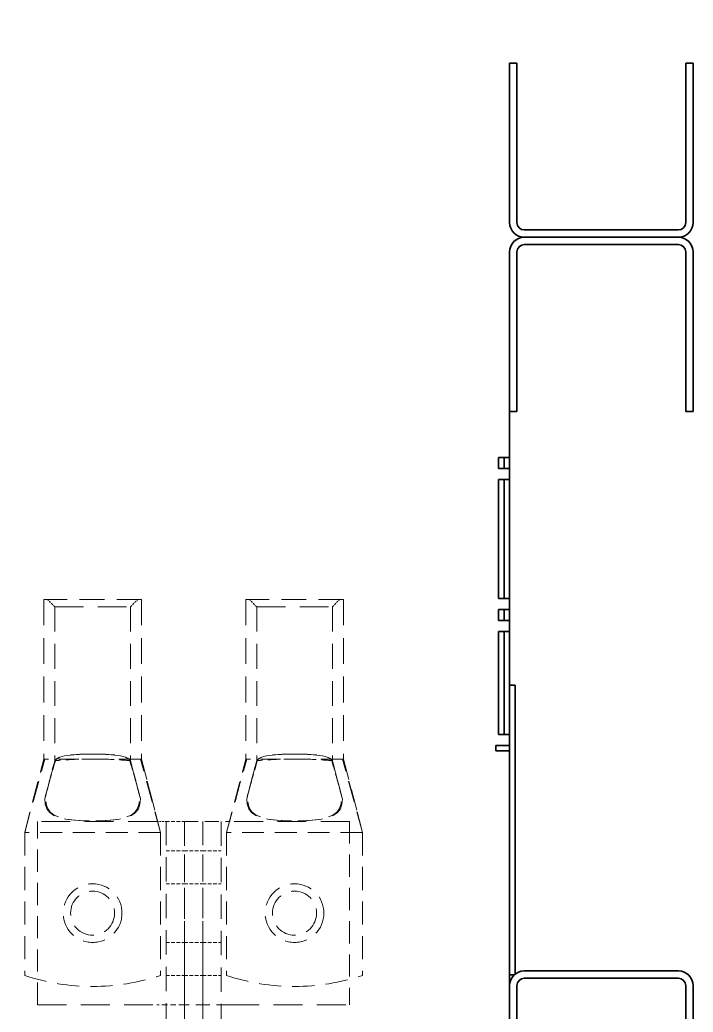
# Model space of a CAD drawing. Header units: millimetres. Extents: x -116965 to 323937, y 291661 to 566926.
# Drawn here: x -24903.6 to -24720.2, y 325485.3 to 325755.8 of the extents above; entities that cross this region are included whole.
import ezdxf

# ---------------------------------------------------------------- set-up
doc = ezdxf.new("R2010")
doc.units = ezdxf.units.MM
doc.linetypes.add('DASHED', pattern=[0.75, 0.5, -0.25])
doc.layers.get('0').update_dxf_attribs({"lineweight": 18})
for name, color, linetype, lineweight in [('Hidden Edges(Schneider)', 7, 'DASHED', 18), ('Symbols(Schneider)', 7, 'Continuous', 18), ('Visible Edges(Schneider)', 7, 'Continuous', 35)]:
    doc.layers.add(name, color=color, linetype=linetype, lineweight=lineweight)
doc.styles.add('schneder_1', font='micross.ttf')
doc.dimstyles.new('estilo_Schneider$7', dxfattribs={"dimscale": 5, "dimtxt": 3, "dimasz": 3, "dimexe": 2, "dimexo": 1, "dimgap": 0.3, "dimtad": 1, "dimtoh": 1, "dimrnd": 1e-08, "dimzin": 12, "dimtxsty": 'schneder_1', "dimblk": 'Filled-1', "dimcen": 0.09, "dimdle": 10, "dimclrd": 7, "dimclre": 7, "dimclrt": 7, "dimadec": 1, "dimazin": 3, "dimtfac": 0.5, "dimtdec": 3, "dimtmove": 0, "dimatfit": 3, "dimldrblk": 'Filled-1', "dimfxl": 1, "dimtolj": 1, "dimlwd": 15, "dimlwe": 25, "dimarcsym": 0})

# ---------------------------------------------------------------- blocks, each defined once
blk = doc.blocks.new('Filled-1')
at = {"color": 0}
for p, q in [((0, 0), (-1, 0.167)), ((-1, 0.167), (-1, -0.167)), ((-1, 0), (0, 0)), ((-1, -0.167), (0, 0))]:
    blk.add_line(p, q, dxfattribs=at)
at = {"color": 0, "flags": 128}
blk.add_lwpolyline([(-1, -0.167), (0, 0), (-1, 0.167), (-1, -0.167)], dxfattribs=at)
at = {"color": 0}
blk.add_solid([(-1, -0.167), (0, 0), (-1, 0.167), (-1, -0.167)], dxfattribs=at)

msp = doc.modelspace()

# ---------------------------------------------------------------- linework, layer by layer
at = {"layer": 'Hidden Edges(Schneider)', "ltscale": 13.469756}
for p, q in [((-24870.516273, 325597.795279), (-24897.116273, 325597.795279)), ((-24815.516273, 325597.795279), (-24842.116273, 325597.795279))]:
    msp.add_line(p, q, dxfattribs=at)
at = {"layer": 'Hidden Edges(Schneider)', "ltscale": 14.023211}
for p, q in [((-24897.116273, 325597.795279), (-24897.116273, 325554.295279)), ((-24870.516273, 325597.795279), (-24870.516273, 325554.295279)), ((-24842.116273, 325597.795279), (-24842.116273, 325554.295279)), ((-24815.516273, 325597.795279), (-24815.516273, 325554.295279))]:
    msp.add_line(p, q, dxfattribs=at)
at = {"layer": 'Hidden Edges(Schneider)', "ltscale": 1.076838}
for p, q in [((-24894.116273, 325595.795279), (-24896.116273, 325597.795279)), ((-24873.516273, 325595.795279), (-24871.516273, 325597.795279)), ((-24839.116273, 325595.795279), (-24841.116273, 325597.795279)), ((-24818.516273, 325595.795279), (-24816.516273, 325597.795279))]:
    msp.add_line(p, q, dxfattribs=at)
at = {"layer": 'Hidden Edges(Schneider)', "ltscale": 15.647198}
for p, q in [((-24894.116273, 325595.795279), (-24873.516273, 325595.795279)), ((-24839.116273, 325595.795279), (-24818.516273, 325595.795279))]:
    msp.add_line(p, q, dxfattribs=at)
at = {"layer": 'Hidden Edges(Schneider)', "ltscale": 13.504999}
for p, q in [((-24894.116273, 325595.795279), (-24894.116273, 325553.902773)), ((-24839.116273, 325595.795279), (-24839.116273, 325553.902773))]:
    msp.add_line(p, q, dxfattribs=at)
at = {"layer": 'Hidden Edges(Schneider)', "ltscale": 13.505253}
for p, q in [((-24873.516273, 325595.795279), (-24873.516273, 325553.901985)), ((-24818.516273, 325595.795279), (-24818.516273, 325553.901985))]:
    msp.add_line(p, q, dxfattribs=at)
at = {"layer": 'Hidden Edges(Schneider)', "ltscale": 11.565863}
for p, q in [((-24902.316273, 325534.29528), (-24896.854301, 325554.29528)), ((-24865.316273, 325534.29528), (-24870.778244, 325554.29528)), ((-24847.316273, 325534.29528), (-24841.854301, 325554.29528)), ((-24810.316273, 325534.29528), (-24815.778244, 325554.29528))]:
    msp.add_line(p, q, dxfattribs=at)
at = {"layer": 'Hidden Edges(Schneider)', "ltscale": 11.26775}
for p, q in [((-24902.316273, 325534.29528), (-24897.039227, 325554.29528)), ((-24847.316273, 325534.29528), (-24842.039227, 325554.29528))]:
    msp.add_line(p, q, dxfattribs=at)
at = {"layer": 'Hidden Edges(Schneider)', "ltscale": 11.389123}
for p, q in [((-24902.316273, 325534.295279), (-24897.116273, 325554.295279)), ((-24847.316273, 325534.295279), (-24842.116273, 325554.295279))]:
    msp.add_line(p, q, dxfattribs=at)
at = {"layer": 'Hidden Edges(Schneider)', "ltscale": 0.545246}
for p, q in [((-24897.039227, 325554.295279), (-24897.116273, 325554.295279)), ((-24842.039227, 325554.295279), (-24842.116273, 325554.295279))]:
    msp.add_line(p, q, dxfattribs=at)
at = {"layer": 'Hidden Edges(Schneider)', "ltscale": 0.823339}
for p, q in [((-24896.633379, 325554.295279), (-24897.039227, 325554.295279)), ((-24841.633379, 325554.295279), (-24842.039227, 325554.295279))]:
    msp.add_line(p, q, dxfattribs=at)
at = {"layer": 'Hidden Edges(Schneider)', "ltscale": 10.965665}
for p, q in [((-24871.165507, 325554.295279), (-24896.633379, 325554.295279)), ((-24816.165507, 325554.295279), (-24841.633379, 325554.295279))]:
    msp.add_line(p, q, dxfattribs=at)
at = {"layer": 'Hidden Edges(Schneider)', "ltscale": 3.355406}
for p, q in [((-24896.059731, 325546.436816), (-24894.114036, 325553.920258)), ((-24841.059731, 325546.436816), (-24839.114036, 325553.920258))]:
    msp.add_line(p, q, dxfattribs=at)
at = {"layer": 'Hidden Edges(Schneider)', "ltscale": 0.203533}
for p, q in [((-24894.203585, 325553.365138), (-24894.078499, 325553.825567)), ((-24873.428961, 325553.365138), (-24873.554047, 325553.825567)), ((-24839.203585, 325553.365138), (-24839.078499, 325553.825567)), ((-24818.428961, 325553.365138), (-24818.554047, 325553.825567))]:
    msp.add_line(p, q, dxfattribs=at)
at = {"layer": 'Hidden Edges(Schneider)', "ltscale": 0.203877}
for p, q in [((-24894.078679, 325553.825553), (-24894.203585, 325553.365138)), ((-24873.553867, 325553.825553), (-24873.428961, 325553.365138)), ((-24839.078679, 325553.825553), (-24839.203585, 325553.365138)), ((-24818.553867, 325553.825553), (-24818.428961, 325553.365138))]:
    msp.add_line(p, q, dxfattribs=at)
at = {"layer": 'Hidden Edges(Schneider)', "ltscale": 0.141064}
for p, q in [((-24894.033297, 325554.000151), (-24894.117175, 325553.69376)), ((-24873.599249, 325554.000151), (-24873.515371, 325553.69376)), ((-24839.033297, 325554.000151), (-24839.117175, 325553.69376)), ((-24818.599249, 325554.000151), (-24818.515371, 325553.69376))]:
    msp.add_line(p, q, dxfattribs=at)
at = {"layer": 'Hidden Edges(Schneider)', "ltscale": 0.000200171}
for p, q in [((-24894.116273, 325553.902773), (-24894.116273, 325553.901985)), ((-24839.116273, 325553.902773), (-24839.116273, 325553.901985))]:
    msp.add_line(p, q, dxfattribs=at)
at = {"layer": 'Hidden Edges(Schneider)', "ltscale": 0.000344082}
for p, q in [((-24894.114036, 325553.920258), (-24894.113782, 325553.921237)), ((-24839.114036, 325553.920258), (-24839.113782, 325553.921237))]:
    msp.add_line(p, q, dxfattribs=at)
at = {"layer": 'Hidden Edges(Schneider)', "ltscale": 0.109035}
for p, q in [((-24893.878863, 325554.08005), (-24893.945906, 325553.850424)), ((-24873.753683, 325554.08005), (-24873.68664, 325553.850424)), ((-24838.878863, 325554.08005), (-24838.945906, 325553.850424)), ((-24818.753683, 325554.08005), (-24818.68664, 325553.850424))]:
    msp.add_line(p, q, dxfattribs=at)
at = {"layer": 'Hidden Edges(Schneider)', "ltscale": 0.000706532}
for p, q in [((-24873.554047, 325553.825567), (-24873.553867, 325553.825553)), ((-24818.554047, 325553.825567), (-24818.553867, 325553.825553))]:
    msp.add_line(p, q, dxfattribs=at)
at = {"layer": 'Hidden Edges(Schneider)', "ltscale": 4.587387}
for p, q in [((-24873.518764, 325553.921237), (-24870.891164, 325543.815084)), ((-24818.518764, 325553.921237), (-24815.891164, 325543.815084))]:
    msp.add_line(p, q, dxfattribs=at)
at = {"layer": 'Hidden Edges(Schneider)', "ltscale": 0.581936}
for p, q in [((-24870.778244, 325554.295279), (-24871.165507, 325554.295279)), ((-24815.778244, 325554.295279), (-24816.165507, 325554.295279))]:
    msp.add_line(p, q, dxfattribs=at)
at = {"layer": 'Hidden Edges(Schneider)', "ltscale": 1.006667}
for p, q in [((-24870.516273, 325554.295279), (-24870.778244, 325554.295279)), ((-24815.516273, 325554.295279), (-24815.778244, 325554.295279))]:
    msp.add_line(p, q, dxfattribs=at)
at = {"layer": 'Hidden Edges(Schneider)', "ltscale": 11.532206}
for p, q in [((-24865.316273, 325534.29528), (-24870.593319, 325554.29528)), ((-24810.316273, 325534.29528), (-24815.593319, 325554.29528))]:
    msp.add_line(p, q, dxfattribs=at)
at = {"layer": 'Hidden Edges(Schneider)', "ltscale": 11.529823}
for p, q in [((-24870.516273, 325554.295279), (-24865.316273, 325534.295279)), ((-24815.516273, 325554.295279), (-24810.316273, 325534.295279))]:
    msp.add_line(p, q, dxfattribs=at)
at = {"layer": 'Hidden Edges(Schneider)', "ltscale": 1.189983}
for p, q in [((-24896.741382, 325543.815084), (-24896.059731, 325546.436816)), ((-24841.741382, 325543.815084), (-24841.059731, 325546.436816))]:
    msp.add_line(p, q, dxfattribs=at)
at = {"layer": 'Hidden Edges(Schneider)', "ltscale": 12.088975}
for p, q in [((-24898.816273, 325487.295279), (-24898.816273, 325537.295279)), ((-24858.816273, 325537.295279), (-24858.816273, 325487.295279)), ((-24853.816273, 325537.295279), (-24853.816273, 325487.295279)), ((-24813.816273, 325537.295279), (-24813.816273, 325487.295279))]:
    msp.add_line(p, q, dxfattribs=at)
at = {"layer": 'Hidden Edges(Schneider)', "ltscale": 15.715668}
for p, q in [((-24866.316273, 325537.295279), (-24898.816273, 325537.295279)), ((-24813.816273, 325537.295279), (-24846.316273, 325537.295279)), ((-24898.816273, 325487.295279), (-24866.316273, 325487.295279)), ((-24846.316273, 325487.295279), (-24813.816273, 325487.295279))]:
    msp.add_line(p, q, dxfattribs=at)
at = {"layer": 'Hidden Edges(Schneider)', "ltscale": 0.958251}
msp.add_line((-24866.316273, 325537.295279), (-24863.816273, 325537.295279), dxfattribs=at)
at = {"layer": 'Hidden Edges(Schneider)', "ltscale": 13.263332}
for p, q in [((-24863.816273, 325441.295279), (-24863.816273, 325537.295279)), ((-24858.816273, 325537.295279), (-24858.816273, 325441.295279)), ((-24853.816273, 325441.295279), (-24853.816273, 325537.295279)), ((-24848.816273, 325537.295279), (-24848.816273, 325441.295279))]:
    msp.add_line(p, q, dxfattribs=at)
at = {"layer": 'Hidden Edges(Schneider)', "ltscale": 1.903676}
for p, q in [((-24863.816273, 325537.295279), (-24858.816273, 325537.295279)), ((-24863.816273, 325529.295279), (-24858.816273, 325529.295279)), ((-24858.816273, 325529.295279), (-24853.816273, 325529.295279)), ((-24853.816273, 325529.295279), (-24848.816273, 325529.295279)), ((-24863.816273, 325520.295279), (-24858.816273, 325520.295279)), ((-24858.816273, 325520.295279), (-24853.816273, 325520.295279)), ((-24853.816273, 325520.295279), (-24848.816273, 325520.295279)), ((-24863.816273, 325504.295279), (-24858.816273, 325504.295279)), ((-24858.816273, 325504.295279), (-24853.816273, 325504.295279)), ((-24853.816273, 325504.295279), (-24848.816273, 325504.295279)), ((-24863.816273, 325495.295279), (-24858.816273, 325495.295279)), ((-24858.816273, 325495.295279), (-24853.816273, 325495.295279)), ((-24853.816273, 325495.295279), (-24848.816273, 325495.295279))]:
    msp.add_line(p, q, dxfattribs=at)
at = {"layer": 'Hidden Edges(Schneider)', "ltscale": 7.476009}
for p, q in [((-24858.816273, 325537.295279), (-24846.316273, 325537.295279)), ((-24846.316273, 325487.295279), (-24858.816273, 325487.295279))]:
    msp.add_line(p, q, dxfattribs=at)
at = {"layer": 'Hidden Edges(Schneider)', "ltscale": 12.572534}
for p, q in [((-24902.316273, 325534.295279), (-24902.316273, 325495.295279)), ((-24865.316273, 325534.295279), (-24865.316273, 325495.295279)), ((-24847.316273, 325534.295279), (-24847.316273, 325495.295279)), ((-24810.316273, 325534.295279), (-24810.316273, 325495.295279))]:
    msp.add_line(p, q, dxfattribs=at)
at = {"layer": 'Hidden Edges(Schneider)', "ltscale": 11.927789}
for p, q in [((-24865.316273, 325534.295279), (-24902.316273, 325534.295279)), ((-24810.316273, 325534.295279), (-24847.316273, 325534.295279))]:
    msp.add_line(p, q, dxfattribs=at)
at = {"layer": 'Hidden Edges(Schneider)', "ltscale": 3.062604}
msp.add_line((-24858.816273, 325487.295279), (-24866.316273, 325487.295279), dxfattribs=at)
at = {"layer": 'Hidden Edges(Schneider)', "ltscale": 5.120606, "flags": 128}
for points in [[(-24893.945906, 325553.850424), (-24894.053547, 325553.481529), (-24894.160665, 325553.114131), (-24894.267373, 325552.747762), (-24894.373781, 325552.381976), (-24894.479569, 325552.017753), (-24894.583808, 325551.658175), (-24894.687029, 325551.301277), (-24894.789843, 325550.94476), (-24894.892851, 325550.586336), (-24894.996644, 325550.223706), (-24895.101803, 325549.854558), (-24895.208901, 325549.476593), (-24895.318501, 325549.087503), (-24895.431155, 325548.684986), (-24895.547412, 325548.266752), (-24895.667811, 325547.830508), (-24895.792886, 325547.37397), (-24895.923167, 325546.894863), (-24896.059187, 325546.390898), (-24896.201479, 325545.859802), (-24896.350588, 325545.29928), (-24896.507073, 325544.707039), (-24896.671475, 325544.080928), (-24896.839772, 325543.436415)], [(-24873.68664, 325553.850424), (-24873.578999, 325553.481529), (-24873.471881, 325553.114131), (-24873.365173, 325552.747762), (-24873.258764, 325552.381976), (-24873.152977, 325552.017753), (-24873.048738, 325551.658175), (-24872.945517, 325551.301277), (-24872.842703, 325550.94476), (-24872.739695, 325550.586336), (-24872.635902, 325550.223706), (-24872.530743, 325549.854558), (-24872.423645, 325549.476593), (-24872.314045, 325549.087503), (-24872.201391, 325548.684986), (-24872.085133, 325548.266752), (-24871.964734, 325547.830508), (-24871.83966, 325547.37397), (-24871.709379, 325546.894863), (-24871.573358, 325546.390898), (-24871.431067, 325545.859802), (-24871.281957, 325545.29928), (-24871.125472, 325544.707039), (-24870.961071, 325544.080928), (-24870.792774, 325543.436415)], [(-24838.945906, 325553.850424), (-24839.053547, 325553.481529), (-24839.160665, 325553.114131), (-24839.267373, 325552.747762), (-24839.373781, 325552.381976), (-24839.479569, 325552.017753), (-24839.583808, 325551.658175), (-24839.687029, 325551.301277), (-24839.789843, 325550.94476), (-24839.892851, 325550.586336), (-24839.996644, 325550.223706), (-24840.101803, 325549.854558), (-24840.208901, 325549.476593), (-24840.318501, 325549.087503), (-24840.431155, 325548.684986), (-24840.547412, 325548.266752), (-24840.667811, 325547.830508), (-24840.792886, 325547.37397), (-24840.923167, 325546.894863), (-24841.059187, 325546.390898), (-24841.201479, 325545.859802), (-24841.350588, 325545.29928), (-24841.507073, 325544.707039), (-24841.671475, 325544.080928), (-24841.839772, 325543.436415)], [(-24818.68664, 325553.850424), (-24818.578999, 325553.481529), (-24818.471881, 325553.114131), (-24818.365173, 325552.747762), (-24818.258764, 325552.381976), (-24818.152977, 325552.017753), (-24818.048738, 325551.658175), (-24817.945517, 325551.301277), (-24817.842703, 325550.94476), (-24817.739695, 325550.586336), (-24817.635902, 325550.223706), (-24817.530743, 325549.854558), (-24817.423645, 325549.476593), (-24817.314045, 325549.087503), (-24817.201391, 325548.684986), (-24817.085133, 325548.266752), (-24816.964734, 325547.830508), (-24816.83966, 325547.37397), (-24816.709379, 325546.894863), (-24816.573358, 325546.390898), (-24816.431067, 325545.859802), (-24816.281957, 325545.29928), (-24816.125472, 325544.707039), (-24815.961071, 325544.080928), (-24815.792774, 325543.436415)]]:
    msp.add_lwpolyline(points, dxfattribs=at)
at = {"layer": 'Hidden Edges(Schneider)', "ltscale": 4.387158, "flags": 128}
for points in [[(-24894.117175, 325553.69376), (-24894.227106, 325553.291662), (-24894.333262, 325552.902773), (-24894.436049, 325552.525647), (-24894.535875, 325552.158797), (-24894.633144, 325551.800749), (-24894.728254, 325551.450041), (-24894.821593, 325551.105201), (-24894.913548, 325550.764768), (-24895.004502, 325550.427282), (-24895.094834, 325550.091255), (-24895.184925, 325549.755209), (-24895.275159, 325549.417627), (-24895.365916, 325549.077013), (-24895.457581, 325548.73184), (-24895.55054, 325548.380611), (-24895.645176, 325548.021815), (-24895.741874, 325547.653959), (-24895.841019, 325547.275555), (-24895.942994, 325546.885131), (-24896.048193, 325546.481188), (-24896.160278, 325546.04964), (-24896.2816, 325545.581377), (-24896.411279, 325545.079768), (-24896.54847, 325544.548171)], [(-24873.515371, 325553.69376), (-24873.40544, 325553.291662), (-24873.299284, 325552.902773), (-24873.196497, 325552.525647), (-24873.096671, 325552.158797), (-24872.999402, 325551.800749), (-24872.904292, 325551.450041), (-24872.810952, 325551.105201), (-24872.718998, 325550.764768), (-24872.628044, 325550.427282), (-24872.537712, 325550.091255), (-24872.44762, 325549.755209), (-24872.357387, 325549.417627), (-24872.26663, 325549.077013), (-24872.174965, 325548.73184), (-24872.082005, 325548.380611), (-24871.98737, 325548.021815), (-24871.890672, 325547.653959), (-24871.791527, 325547.275555), (-24871.689552, 325546.885131), (-24871.584353, 325546.481188), (-24871.472268, 325546.04964), (-24871.350946, 325545.581377), (-24871.221267, 325545.079768), (-24871.084076, 325544.548171)], [(-24839.117175, 325553.69376), (-24839.227106, 325553.291662), (-24839.333262, 325552.902773), (-24839.436049, 325552.525647), (-24839.535875, 325552.158797), (-24839.633144, 325551.800749), (-24839.728254, 325551.450041), (-24839.821593, 325551.105201), (-24839.913548, 325550.764768), (-24840.004502, 325550.427282), (-24840.094834, 325550.091255), (-24840.184925, 325549.755209), (-24840.275159, 325549.417627), (-24840.365916, 325549.077013), (-24840.457581, 325548.73184), (-24840.55054, 325548.380611), (-24840.645176, 325548.021815), (-24840.741874, 325547.653959), (-24840.841019, 325547.275555), (-24840.942994, 325546.885131), (-24841.048193, 325546.481188), (-24841.160278, 325546.04964), (-24841.2816, 325545.581377), (-24841.411279, 325545.079768), (-24841.54847, 325544.548171)], [(-24818.515371, 325553.69376), (-24818.40544, 325553.291662), (-24818.299284, 325552.902773), (-24818.196497, 325552.525647), (-24818.096671, 325552.158797), (-24817.999402, 325551.800749), (-24817.904292, 325551.450041), (-24817.810952, 325551.105201), (-24817.718998, 325550.764768), (-24817.628044, 325550.427282), (-24817.537712, 325550.091255), (-24817.44762, 325549.755209), (-24817.357387, 325549.417627), (-24817.26663, 325549.077013), (-24817.174965, 325548.73184), (-24817.082005, 325548.380611), (-24816.98737, 325548.021815), (-24816.890672, 325547.653959), (-24816.791527, 325547.275555), (-24816.689552, 325546.885131), (-24816.584353, 325546.481188), (-24816.472268, 325546.04964), (-24816.350946, 325545.581377), (-24816.221267, 325545.079768), (-24816.084076, 325544.548171)]]:
    msp.add_lwpolyline(points, dxfattribs=at)
at = {"layer": 'Hidden Edges(Schneider)', "ltscale": 0.416004, "flags": 128}
for points in [[(-24894.114206, 325553.919532), (-24894.115014, 325553.915694), (-24894.115623, 325553.911846), (-24894.116032, 325553.907988), (-24894.116243, 325553.904126), (-24894.116254, 325553.900254), (-24894.116064, 325553.896377), (-24894.115675, 325553.892491), (-24894.115088, 325553.8886), (-24894.1143, 325553.884704), (-24894.113313, 325553.880799), (-24894.112125, 325553.876889), (-24894.110738, 325553.872974), (-24894.109151, 325553.869054), (-24894.107364, 325553.865125), (-24894.105378, 325553.861191), (-24894.103192, 325553.857253), (-24894.100805, 325553.853309), (-24894.098218, 325553.849361), (-24894.095432, 325553.845403), (-24894.092446, 325553.841446), (-24894.089259, 325553.837483), (-24894.085872, 325553.833516), (-24894.082285, 325553.829544), (-24894.078499, 325553.825567)], [(-24873.51834, 325553.919532), (-24873.517532, 325553.915694), (-24873.516923, 325553.911846), (-24873.516514, 325553.907988), (-24873.516303, 325553.904126), (-24873.516292, 325553.900254), (-24873.516482, 325553.896377), (-24873.51687, 325553.892491), (-24873.517458, 325553.8886), (-24873.518246, 325553.884704), (-24873.519233, 325553.880799), (-24873.52042, 325553.876889), (-24873.521808, 325553.872974), (-24873.523395, 325553.869054), (-24873.525182, 325553.865125), (-24873.527168, 325553.861191), (-24873.529354, 325553.857253), (-24873.531741, 325553.853309), (-24873.534327, 325553.849361), (-24873.537113, 325553.845403), (-24873.5401, 325553.841446), (-24873.543287, 325553.837483), (-24873.546674, 325553.833516), (-24873.550261, 325553.829544), (-24873.554047, 325553.825567)], [(-24839.114205, 325553.919532), (-24839.115014, 325553.915694), (-24839.115623, 325553.911846), (-24839.116032, 325553.907988), (-24839.116243, 325553.904126), (-24839.116254, 325553.900254), (-24839.116064, 325553.896377), (-24839.115675, 325553.892491), (-24839.115088, 325553.8886), (-24839.1143, 325553.884704), (-24839.113313, 325553.880799), (-24839.112125, 325553.876889), (-24839.110738, 325553.872974), (-24839.109151, 325553.869054), (-24839.107364, 325553.865125), (-24839.105378, 325553.861191), (-24839.103192, 325553.857253), (-24839.100805, 325553.853309), (-24839.098218, 325553.849361), (-24839.095432, 325553.845403), (-24839.092446, 325553.841446), (-24839.089259, 325553.837483), (-24839.085872, 325553.833516), (-24839.082285, 325553.829544), (-24839.078499, 325553.825567)], [(-24818.51834, 325553.919532), (-24818.517532, 325553.915694), (-24818.516923, 325553.911846), (-24818.516514, 325553.907988), (-24818.516303, 325553.904126), (-24818.516292, 325553.900254), (-24818.516482, 325553.896377), (-24818.51687, 325553.892491), (-24818.517458, 325553.8886), (-24818.518246, 325553.884704), (-24818.519233, 325553.880799), (-24818.52042, 325553.876889), (-24818.521808, 325553.872974), (-24818.523395, 325553.869054), (-24818.525182, 325553.865125), (-24818.527168, 325553.861191), (-24818.529354, 325553.857253), (-24818.531741, 325553.853309), (-24818.534327, 325553.849361), (-24818.537113, 325553.845403), (-24818.5401, 325553.841446), (-24818.543287, 325553.837483), (-24818.546674, 325553.833516), (-24818.550261, 325553.829544), (-24818.554047, 325553.825567)]]:
    msp.add_lwpolyline(points, dxfattribs=at)
at = {"layer": 'Hidden Edges(Schneider)', "ltscale": 0.835879, "flags": 128}
for points in [[(-24894.078679, 325553.825553), (-24894.086039, 325553.833907), (-24894.0926, 325553.84218), (-24894.098361, 325553.850367), (-24894.103323, 325553.858469), (-24894.107482, 325553.866484), (-24894.110839, 325553.874414), (-24894.113394, 325553.882249), (-24894.115145, 325553.889997), (-24894.11609, 325553.89765), (-24894.116231, 325553.905208), (-24894.115564, 325553.912671), (-24894.114091, 325553.920033), (-24894.111811, 325553.927295), (-24894.108721, 325553.934457), (-24894.10482, 325553.941519), (-24894.10011, 325553.948476), (-24894.094588, 325553.955329), (-24894.088255, 325553.962071), (-24894.081111, 325553.968704), (-24894.073158, 325553.975222), (-24894.0644, 325553.981626), (-24894.054836, 325553.987916), (-24894.044468, 325553.994095), (-24894.033297, 325554.000151)], [(-24873.553867, 325553.825553), (-24873.546507, 325553.833907), (-24873.539946, 325553.84218), (-24873.534184, 325553.850367), (-24873.529223, 325553.858469), (-24873.525064, 325553.866484), (-24873.521707, 325553.874414), (-24873.519152, 325553.882249), (-24873.517401, 325553.889997), (-24873.516456, 325553.89765), (-24873.516315, 325553.905208), (-24873.516981, 325553.912671), (-24873.518455, 325553.920033), (-24873.520735, 325553.927295), (-24873.523825, 325553.934457), (-24873.527726, 325553.941519), (-24873.532436, 325553.948476), (-24873.537957, 325553.955329), (-24873.544291, 325553.962071), (-24873.551435, 325553.968704), (-24873.559388, 325553.975222), (-24873.568146, 325553.981626), (-24873.57771, 325553.987916), (-24873.588078, 325553.994095), (-24873.599249, 325554.000151)], [(-24839.078679, 325553.825553), (-24839.086039, 325553.833907), (-24839.0926, 325553.84218), (-24839.098361, 325553.850367), (-24839.103323, 325553.858469), (-24839.107482, 325553.866484), (-24839.110839, 325553.874414), (-24839.113394, 325553.882249), (-24839.115145, 325553.889997), (-24839.11609, 325553.89765), (-24839.116231, 325553.905208), (-24839.115564, 325553.912671), (-24839.114091, 325553.920033), (-24839.111811, 325553.927295), (-24839.108721, 325553.934457), (-24839.10482, 325553.941519), (-24839.10011, 325553.948476), (-24839.094588, 325553.955329), (-24839.088255, 325553.962071), (-24839.081111, 325553.968704), (-24839.073158, 325553.975222), (-24839.0644, 325553.981626), (-24839.054836, 325553.987916), (-24839.044468, 325553.994095), (-24839.033297, 325554.000151)], [(-24818.553867, 325553.825553), (-24818.546507, 325553.833907), (-24818.539946, 325553.84218), (-24818.534184, 325553.850367), (-24818.529223, 325553.858469), (-24818.525064, 325553.866484), (-24818.521707, 325553.874414), (-24818.519152, 325553.882249), (-24818.517401, 325553.889997), (-24818.516456, 325553.89765), (-24818.516315, 325553.905208), (-24818.516981, 325553.912671), (-24818.518455, 325553.920033), (-24818.520735, 325553.927295), (-24818.523825, 325553.934457), (-24818.527726, 325553.941519), (-24818.532436, 325553.948476), (-24818.537957, 325553.955329), (-24818.544291, 325553.962071), (-24818.551435, 325553.968704), (-24818.559388, 325553.975222), (-24818.568146, 325553.981626), (-24818.57771, 325553.987916), (-24818.588078, 325553.994095), (-24818.599249, 325554.000151)]]:
    msp.add_lwpolyline(points, dxfattribs=at)
at = {"layer": 'Hidden Edges(Schneider)', "ltscale": 0.767413, "flags": 128}
for points in [[(-24893.878863, 325554.08005), (-24893.89644, 325554.073804), (-24893.913341, 325554.067509), (-24893.929571, 325554.061177), (-24893.945124, 325554.054802), (-24893.960002, 325554.048388), (-24893.974207, 325554.041932), (-24893.987735, 325554.035433), (-24894.00059, 325554.0289), (-24894.012767, 325554.022324), (-24894.024269, 325554.015711), (-24894.035096, 325554.009063), (-24894.045245, 325554.002373), (-24894.054719, 325553.99565), (-24894.063514, 325553.988893), (-24894.071635, 325553.982098), (-24894.079076, 325553.975275), (-24894.085841, 325553.968413), (-24894.091928, 325553.961523), (-24894.097337, 325553.954599), (-24894.102068, 325553.947642), (-24894.106121, 325553.940656), (-24894.109494, 325553.933642), (-24894.11219, 325553.926604), (-24894.114206, 325553.919532)], [(-24873.753683, 325554.08005), (-24873.736106, 325554.073804), (-24873.719204, 325554.067509), (-24873.702975, 325554.061177), (-24873.687422, 325554.054802), (-24873.672543, 325554.048388), (-24873.658338, 325554.041932), (-24873.644811, 325554.035433), (-24873.631956, 325554.0289), (-24873.619779, 325554.022324), (-24873.608277, 325554.015711), (-24873.59745, 325554.009063), (-24873.5873, 325554.002373), (-24873.577827, 325553.99565), (-24873.569032, 325553.988893), (-24873.560911, 325553.982098), (-24873.55347, 325553.975275), (-24873.546705, 325553.968413), (-24873.540618, 325553.961523), (-24873.535208, 325553.954599), (-24873.530478, 325553.947642), (-24873.526425, 325553.940656), (-24873.523051, 325553.933642), (-24873.520356, 325553.926604), (-24873.51834, 325553.919532)], [(-24838.878863, 325554.08005), (-24838.89644, 325554.073804), (-24838.913341, 325554.067509), (-24838.929571, 325554.061177), (-24838.945124, 325554.054802), (-24838.960002, 325554.048388), (-24838.974207, 325554.041932), (-24838.987735, 325554.035433), (-24839.000589, 325554.0289), (-24839.012767, 325554.022324), (-24839.024269, 325554.015711), (-24839.035096, 325554.009063), (-24839.045245, 325554.002373), (-24839.054719, 325553.99565), (-24839.063514, 325553.988893), (-24839.071635, 325553.982098), (-24839.079076, 325553.975275), (-24839.085841, 325553.968413), (-24839.091928, 325553.961523), (-24839.097337, 325553.954599), (-24839.102068, 325553.947642), (-24839.106121, 325553.940656), (-24839.109494, 325553.933642), (-24839.11219, 325553.926604), (-24839.114205, 325553.919532)], [(-24818.753683, 325554.08005), (-24818.736106, 325554.073804), (-24818.719204, 325554.067509), (-24818.702975, 325554.061177), (-24818.687422, 325554.054802), (-24818.672543, 325554.048388), (-24818.658338, 325554.041932), (-24818.644811, 325554.035433), (-24818.631956, 325554.0289), (-24818.619779, 325554.022324), (-24818.608276, 325554.015711), (-24818.59745, 325554.009063), (-24818.5873, 325554.002373), (-24818.577827, 325553.99565), (-24818.569032, 325553.988893), (-24818.560911, 325553.982098), (-24818.55347, 325553.975275), (-24818.546705, 325553.968413), (-24818.540618, 325553.961523), (-24818.535208, 325553.954599), (-24818.530478, 325553.947642), (-24818.526425, 325553.940656), (-24818.523051, 325553.933642), (-24818.520356, 325553.926604), (-24818.51834, 325553.919532)]]:
    msp.add_lwpolyline(points, dxfattribs=at)
at = {"layer": 'Hidden Edges(Schneider)', "ltscale": 5.827381, "flags": 128}
for points in [[(-24883.816273, 325554.29528), (-24884.454813, 325554.293544), (-24885.090069, 325554.288376), (-24885.720168, 325554.279859), (-24886.343303, 325554.268091), (-24886.957298, 325554.253171), (-24887.558444, 325554.235323), (-24888.144776, 325554.214814), (-24888.714626, 325554.191911), (-24889.266318, 325554.166877), (-24889.796685, 325554.140098), (-24890.303152, 325554.112032), (-24890.784378, 325554.083088), (-24891.239023, 325554.053695), (-24891.665746, 325554.02427), (-24892.063208, 325553.995235), (-24892.429546, 325553.967059), (-24892.762646, 325553.940256), (-24893.061537, 325553.91525), (-24893.324994, 325553.892467), (-24893.551522, 325553.872349), (-24893.740611, 325553.85525), (-24893.891804, 325553.841517), (-24894.004645, 325553.831504), (-24894.078679, 325553.825553)], [(-24828.816273, 325554.29528), (-24829.454813, 325554.293544), (-24830.090069, 325554.288376), (-24830.720168, 325554.279859), (-24831.343303, 325554.268091), (-24831.957298, 325554.253171), (-24832.558444, 325554.235323), (-24833.144776, 325554.214814), (-24833.714626, 325554.191911), (-24834.266318, 325554.166877), (-24834.796685, 325554.140098), (-24835.303152, 325554.112032), (-24835.784378, 325554.083088), (-24836.239023, 325554.053695), (-24836.665746, 325554.02427), (-24837.063208, 325553.995235), (-24837.429546, 325553.967059), (-24837.762646, 325553.940256), (-24838.061537, 325553.91525), (-24838.324994, 325553.892467), (-24838.551522, 325553.872349), (-24838.740611, 325553.85525), (-24838.891804, 325553.841517), (-24839.004645, 325553.831504), (-24839.078679, 325553.825553)]]:
    msp.add_lwpolyline(points, dxfattribs=at)
at = {"layer": 'Hidden Edges(Schneider)', "ltscale": 0.572945, "flags": 128}
for points in [[(-24893.742302, 325554.29528), (-24893.758532, 325554.282234), (-24893.774407, 325554.269231), (-24893.789926, 325554.25628), (-24893.80509, 325554.243376), (-24893.819898, 325554.230526), (-24893.83435, 325554.217732), (-24893.848445, 325554.205001), (-24893.862185, 325554.192331), (-24893.875568, 325554.179728), (-24893.888595, 325554.167192), (-24893.901263, 325554.154732), (-24893.913575, 325554.142339), (-24893.925529, 325554.130027), (-24893.937126, 325554.117797), (-24893.948363, 325554.105642), (-24893.959242, 325554.093568), (-24893.969761, 325554.081581), (-24893.979921, 325554.069684), (-24893.98972, 325554.057868), (-24893.999159, 325554.046142), (-24894.008236, 325554.034507), (-24894.016952, 325554.022963), (-24894.025305, 325554.01151), (-24894.033297, 325554.000151)], [(-24873.890243, 325554.29528), (-24873.874014, 325554.282234), (-24873.858139, 325554.269231), (-24873.84262, 325554.25628), (-24873.827456, 325554.243376), (-24873.812648, 325554.230526), (-24873.798196, 325554.217732), (-24873.784101, 325554.205001), (-24873.770361, 325554.192331), (-24873.756978, 325554.179728), (-24873.743951, 325554.167192), (-24873.731283, 325554.154732), (-24873.718971, 325554.142339), (-24873.707016, 325554.130027), (-24873.69542, 325554.117797), (-24873.684183, 325554.105642), (-24873.673304, 325554.093568), (-24873.662785, 325554.081581), (-24873.652625, 325554.069684), (-24873.642826, 325554.057868), (-24873.633387, 325554.046142), (-24873.62431, 325554.034507), (-24873.615594, 325554.022963), (-24873.607241, 325554.01151), (-24873.599249, 325554.000151)], [(-24838.742302, 325554.29528), (-24838.758532, 325554.282234), (-24838.774407, 325554.269231), (-24838.789926, 325554.25628), (-24838.80509, 325554.243376), (-24838.819898, 325554.230526), (-24838.83435, 325554.217732), (-24838.848445, 325554.205001), (-24838.862185, 325554.192331), (-24838.875568, 325554.179728), (-24838.888595, 325554.167192), (-24838.901263, 325554.154732), (-24838.913575, 325554.142339), (-24838.925529, 325554.130027), (-24838.937126, 325554.117797), (-24838.948363, 325554.105642), (-24838.959242, 325554.093568), (-24838.969761, 325554.081581), (-24838.979921, 325554.069684), (-24838.98972, 325554.057868), (-24838.999159, 325554.046142), (-24839.008236, 325554.034507), (-24839.016952, 325554.022963), (-24839.025305, 325554.01151), (-24839.033297, 325554.000151)], [(-24818.890243, 325554.29528), (-24818.874014, 325554.282234), (-24818.858139, 325554.269231), (-24818.84262, 325554.25628), (-24818.827456, 325554.243376), (-24818.812648, 325554.230526), (-24818.798196, 325554.217732), (-24818.784101, 325554.205001), (-24818.770361, 325554.192331), (-24818.756978, 325554.179728), (-24818.743951, 325554.167192), (-24818.731283, 325554.154732), (-24818.718971, 325554.142339), (-24818.707016, 325554.130027), (-24818.69542, 325554.117797), (-24818.684183, 325554.105642), (-24818.673304, 325554.093568), (-24818.662785, 325554.081581), (-24818.652625, 325554.069684), (-24818.642826, 325554.057868), (-24818.633387, 325554.046142), (-24818.62431, 325554.034507), (-24818.615594, 325554.022963), (-24818.607241, 325554.01151), (-24818.599249, 325554.000151)]]:
    msp.add_lwpolyline(points, dxfattribs=at)
at = {"layer": 'Hidden Edges(Schneider)', "ltscale": 0.39526, "flags": 128}
for points in [[(-24893.878863, 325554.08005), (-24893.869729, 325554.088624), (-24893.860427, 325554.09724), (-24893.850956, 325554.10589), (-24893.841316, 325554.114583), (-24893.83151, 325554.123314), (-24893.821536, 325554.132083), (-24893.811394, 325554.14089), (-24893.801085, 325554.14973), (-24893.790609, 325554.158609), (-24893.779966, 325554.167521), (-24893.769155, 325554.176462), (-24893.758179, 325554.185441), (-24893.747035, 325554.194448), (-24893.735724, 325554.203484), (-24893.724248, 325554.212554), (-24893.712605, 325554.221647), (-24893.700795, 325554.230769), (-24893.68882, 325554.239919), (-24893.676678, 325554.249094), (-24893.664371, 325554.258287), (-24893.651898, 325554.267504), (-24893.639258, 325554.276745), (-24893.626453, 325554.286001), (-24893.613482, 325554.29528)], [(-24873.753683, 325554.08005), (-24873.762817, 325554.088624), (-24873.772119, 325554.09724), (-24873.78159, 325554.10589), (-24873.791229, 325554.114583), (-24873.801036, 325554.123314), (-24873.81101, 325554.132083), (-24873.821152, 325554.14089), (-24873.831461, 325554.14973), (-24873.841937, 325554.158609), (-24873.85258, 325554.167521), (-24873.86339, 325554.176462), (-24873.874367, 325554.185441), (-24873.885511, 325554.194448), (-24873.896821, 325554.203484), (-24873.908298, 325554.212554), (-24873.919941, 325554.221647), (-24873.93175, 325554.230769), (-24873.943725, 325554.239919), (-24873.955868, 325554.249094), (-24873.968175, 325554.258287), (-24873.980648, 325554.267504), (-24873.993288, 325554.276745), (-24874.006093, 325554.286001), (-24874.019063, 325554.29528)], [(-24838.878863, 325554.08005), (-24838.869729, 325554.088624), (-24838.860427, 325554.09724), (-24838.850956, 325554.10589), (-24838.841316, 325554.114583), (-24838.83151, 325554.123314), (-24838.821536, 325554.132083), (-24838.811394, 325554.14089), (-24838.801085, 325554.14973), (-24838.790609, 325554.158609), (-24838.779966, 325554.167521), (-24838.769155, 325554.176462), (-24838.758179, 325554.185441), (-24838.747035, 325554.194448), (-24838.735724, 325554.203484), (-24838.724248, 325554.212554), (-24838.712605, 325554.221647), (-24838.700795, 325554.230769), (-24838.68882, 325554.239919), (-24838.676678, 325554.249094), (-24838.664371, 325554.258287), (-24838.651898, 325554.267504), (-24838.639258, 325554.276745), (-24838.626453, 325554.286001), (-24838.613482, 325554.29528)], [(-24818.753683, 325554.08005), (-24818.762817, 325554.088624), (-24818.772119, 325554.09724), (-24818.78159, 325554.10589), (-24818.791229, 325554.114583), (-24818.801036, 325554.123314), (-24818.81101, 325554.132083), (-24818.821152, 325554.14089), (-24818.831461, 325554.14973), (-24818.841937, 325554.158609), (-24818.85258, 325554.167521), (-24818.86339, 325554.176462), (-24818.874367, 325554.185441), (-24818.885511, 325554.194448), (-24818.896821, 325554.203484), (-24818.908298, 325554.212554), (-24818.919941, 325554.221647), (-24818.93175, 325554.230769), (-24818.943725, 325554.239919), (-24818.955868, 325554.249094), (-24818.968175, 325554.258287), (-24818.980648, 325554.267504), (-24818.993288, 325554.276745), (-24819.006093, 325554.286001), (-24819.019063, 325554.29528)]]:
    msp.add_lwpolyline(points, dxfattribs=at)
at = {"layer": 'Hidden Edges(Schneider)', "ltscale": 12.829666, "flags": 128}
for points in [[(-24874.019063, 325554.29528), (-24874.407029, 325554.534028), (-24874.900422, 325554.759047), (-24875.495296, 325554.956219), (-24876.1846, 325555.122354), (-24876.964171, 325555.260117), (-24877.822175, 325555.372088), (-24878.748971, 325555.461538), (-24879.736702, 325555.531352), (-24880.773546, 325555.583494), (-24881.843221, 325555.619366), (-24882.936036, 325555.640199), (-24884.04214, 325555.646622), (-24885.143965, 325555.638783), (-24886.228517, 325555.616539), (-24887.28626, 325555.579193), (-24888.305607, 325555.525558), (-24889.269591, 325555.454366), (-24890.169472, 325555.36351), (-24890.997409, 325555.250118), (-24891.741448, 325555.11153), (-24892.391992, 325554.945452), (-24892.945932, 325554.749768), (-24893.398217, 325554.527805), (-24893.742302, 325554.29528)], [(-24893.613482, 325554.29528), (-24893.225516, 325554.534028), (-24892.732123, 325554.759047), (-24892.137249, 325554.956219), (-24891.447946, 325555.122354), (-24890.668375, 325555.260117), (-24889.81037, 325555.372088), (-24888.883575, 325555.461538), (-24887.895843, 325555.531352), (-24886.859, 325555.583494), (-24885.789325, 325555.619366), (-24884.69651, 325555.640199), (-24883.590406, 325555.646622), (-24882.488581, 325555.638783), (-24881.404029, 325555.616539), (-24880.346286, 325555.579193), (-24879.326938, 325555.525558), (-24878.362955, 325555.454366), (-24877.463074, 325555.36351), (-24876.635136, 325555.250118), (-24875.891098, 325555.11153), (-24875.240554, 325554.945452), (-24874.686614, 325554.749768), (-24874.234329, 325554.527805), (-24873.890243, 325554.29528)], [(-24819.019063, 325554.29528), (-24819.407029, 325554.534028), (-24819.900422, 325554.759047), (-24820.495296, 325554.956219), (-24821.1846, 325555.122354), (-24821.964171, 325555.260117), (-24822.822175, 325555.372088), (-24823.748971, 325555.461538), (-24824.736702, 325555.531352), (-24825.773546, 325555.583494), (-24826.843221, 325555.619366), (-24827.936036, 325555.640199), (-24829.04214, 325555.646622), (-24830.143965, 325555.638783), (-24831.228516, 325555.616539), (-24832.286259, 325555.579193), (-24833.305607, 325555.525558), (-24834.269591, 325555.454366), (-24835.169472, 325555.36351), (-24835.997409, 325555.250118), (-24836.741448, 325555.11153), (-24837.391992, 325554.945452), (-24837.945932, 325554.749768), (-24838.398217, 325554.527805), (-24838.742302, 325554.29528)], [(-24838.613482, 325554.29528), (-24838.225516, 325554.534028), (-24837.732123, 325554.759047), (-24837.137249, 325554.956219), (-24836.447946, 325555.122354), (-24835.668375, 325555.260117), (-24834.81037, 325555.372088), (-24833.883575, 325555.461538), (-24832.895843, 325555.531352), (-24831.859, 325555.583494), (-24830.789325, 325555.619366), (-24829.69651, 325555.640199), (-24828.590406, 325555.646622), (-24827.488581, 325555.638783), (-24826.404029, 325555.616539), (-24825.346286, 325555.579193), (-24824.326938, 325555.525558), (-24823.362955, 325555.454366), (-24822.463074, 325555.36351), (-24821.635136, 325555.250118), (-24820.891098, 325555.11153), (-24820.240554, 325554.945452), (-24819.686614, 325554.749768), (-24819.234329, 325554.527805), (-24818.890243, 325554.29528)]]:
    msp.add_lwpolyline(points, dxfattribs=at)
at = {"layer": 'Hidden Edges(Schneider)', "ltscale": 5.826575, "flags": 128}
for points in [[(-24873.554047, 325553.825567), (-24873.628199, 325553.831527), (-24873.741144, 325553.841555), (-24873.892429, 325553.855298), (-24874.081598, 325553.872402), (-24874.308196, 325553.892524), (-24874.571709, 325553.915312), (-24874.870643, 325553.940318), (-24875.203774, 325553.967116), (-24875.570131, 325553.995292), (-24875.967598, 325554.024327), (-24876.394316, 325554.053748), (-24876.848945, 325554.083135), (-24877.330146, 325554.112075), (-24877.836578, 325554.140136), (-24878.366903, 325554.166911), (-24878.918541, 325554.191935), (-24879.48833, 325554.214833), (-24880.074595, 325554.235337), (-24880.675668, 325554.25318), (-24881.289585, 325554.268096), (-24881.912637, 325554.279864), (-24882.542652, 325554.288376), (-24883.17782, 325554.293544), (-24883.816273, 325554.29528)], [(-24818.554047, 325553.825567), (-24818.628199, 325553.831527), (-24818.741144, 325553.841555), (-24818.892429, 325553.855298), (-24819.081598, 325553.872402), (-24819.308196, 325553.892524), (-24819.571709, 325553.915312), (-24819.870643, 325553.940318), (-24820.203774, 325553.967116), (-24820.570131, 325553.995292), (-24820.967598, 325554.024327), (-24821.394316, 325554.053748), (-24821.848945, 325554.083135), (-24822.330145, 325554.112075), (-24822.836578, 325554.140136), (-24823.366903, 325554.166911), (-24823.918541, 325554.191935), (-24824.48833, 325554.214833), (-24825.074595, 325554.235337), (-24825.675668, 325554.25318), (-24826.289585, 325554.268096), (-24826.912637, 325554.279864), (-24827.542652, 325554.288376), (-24828.17782, 325554.293544), (-24828.816273, 325554.29528)]]:
    msp.add_lwpolyline(points, dxfattribs=at)
at = {"layer": 'Hidden Edges(Schneider)', "ltscale": 4.323126, "flags": 128}
for points in [[(-24896.839772, 325543.436415), (-24896.723234, 325543.884876), (-24896.608178, 325544.326933), (-24896.494503, 325544.762953), (-24896.382078, 325545.193403), (-24896.270777, 325545.618751), (-24896.160472, 325546.039484), (-24896.051038, 325546.456068), (-24895.94235, 325546.868985), (-24895.834282, 325547.278712), (-24895.72671, 325547.685721), (-24895.619511, 325548.090494), (-24895.512561, 325548.493512), (-24895.405737, 325548.895242), (-24895.298913, 325549.296162), (-24895.191968, 325549.696758), (-24895.084779, 325550.097492), (-24894.97722, 325550.498846), (-24894.869167, 325550.901287), (-24894.7605, 325551.305287), (-24894.651093, 325551.711323), (-24894.540821, 325552.119858), (-24894.429562, 325552.531364), (-24894.317189, 325552.946308), (-24894.203585, 325553.365138)], [(-24870.792774, 325543.436415), (-24870.909311, 325543.884876), (-24871.024367, 325544.326933), (-24871.138043, 325544.762953), (-24871.250468, 325545.193403), (-24871.361769, 325545.618751), (-24871.472073, 325546.039484), (-24871.581508, 325546.456068), (-24871.690195, 325546.868985), (-24871.798263, 325547.278712), (-24871.905836, 325547.685721), (-24872.013034, 325548.090494), (-24872.119984, 325548.493512), (-24872.226809, 325548.895242), (-24872.333632, 325549.296162), (-24872.440577, 325549.696758), (-24872.547767, 325550.097492), (-24872.655326, 325550.498846), (-24872.763378, 325550.901287), (-24872.872046, 325551.305287), (-24872.981453, 325551.711323), (-24873.091725, 325552.119858), (-24873.202984, 325552.531364), (-24873.315357, 325552.946308), (-24873.428961, 325553.365138)], [(-24841.839772, 325543.436415), (-24841.723234, 325543.884876), (-24841.608178, 325544.326933), (-24841.494503, 325544.762953), (-24841.382078, 325545.193403), (-24841.270777, 325545.618751), (-24841.160472, 325546.039484), (-24841.051038, 325546.456068), (-24840.94235, 325546.868985), (-24840.834282, 325547.278712), (-24840.72671, 325547.685721), (-24840.619511, 325548.090494), (-24840.512561, 325548.493512), (-24840.405737, 325548.895242), (-24840.298913, 325549.296162), (-24840.191968, 325549.696758), (-24840.084779, 325550.097492), (-24839.97722, 325550.498846), (-24839.869167, 325550.901287), (-24839.7605, 325551.305287), (-24839.651093, 325551.711323), (-24839.540821, 325552.119858), (-24839.429562, 325552.531364), (-24839.317189, 325552.946308), (-24839.203585, 325553.365138)], [(-24815.792774, 325543.436415), (-24815.909311, 325543.884876), (-24816.024367, 325544.326933), (-24816.138043, 325544.762953), (-24816.250468, 325545.193403), (-24816.361769, 325545.618751), (-24816.472073, 325546.039484), (-24816.581508, 325546.456068), (-24816.690195, 325546.868985), (-24816.798263, 325547.278712), (-24816.905836, 325547.685721), (-24817.013034, 325548.090494), (-24817.119984, 325548.493512), (-24817.226809, 325548.895242), (-24817.333632, 325549.296162), (-24817.440577, 325549.696758), (-24817.547767, 325550.097492), (-24817.655326, 325550.498846), (-24817.763378, 325550.901287), (-24817.872046, 325551.305287), (-24817.981453, 325551.711323), (-24818.091725, 325552.119858), (-24818.202984, 325552.531364), (-24818.315357, 325552.946308), (-24818.428961, 325553.365138)]]:
    msp.add_lwpolyline(points, dxfattribs=at)
at = {"layer": 'Hidden Edges(Schneider)', "ltscale": 3.845258, "flags": 128}
for points in [[(-24894.203585, 325553.365138), (-24894.301918, 325553.001964), (-24894.400043, 325552.638953), (-24894.497993, 325552.275975), (-24894.595803, 325551.912916), (-24894.693511, 325551.549642), (-24894.791152, 325551.18603), (-24894.888762, 325550.821951), (-24894.986375, 325550.45728), (-24895.084026, 325550.091894), (-24895.18175, 325549.725659), (-24895.279581, 325549.358456), (-24895.377555, 325548.990152), (-24895.475706, 325548.620627), (-24895.574065, 325548.249757), (-24895.672671, 325547.877414), (-24895.77115, 325547.505009), (-24895.869143, 325547.13392), (-24895.96673, 325546.763861), (-24896.063999, 325546.394518), (-24896.16103, 325546.025603), (-24896.257909, 325545.656812), (-24896.354719, 325545.287841), (-24896.451546, 325544.918392), (-24896.54847, 325544.548171)], [(-24873.428961, 325553.365138), (-24873.330627, 325553.001964), (-24873.232503, 325552.638953), (-24873.134553, 325552.275975), (-24873.036743, 325551.912916), (-24872.939034, 325551.549642), (-24872.841394, 325551.18603), (-24872.743784, 325550.821951), (-24872.646171, 325550.45728), (-24872.54852, 325550.091894), (-24872.450796, 325549.725659), (-24872.352965, 325549.358456), (-24872.254991, 325548.990152), (-24872.15684, 325548.620627), (-24872.058481, 325548.249757), (-24871.959874, 325547.877414), (-24871.861396, 325547.505009), (-24871.763403, 325547.13392), (-24871.665816, 325546.763861), (-24871.568547, 325546.394518), (-24871.471516, 325546.025603), (-24871.374637, 325545.656812), (-24871.277827, 325545.287841), (-24871.181, 325544.918392), (-24871.084076, 325544.548171)], [(-24839.203585, 325553.365138), (-24839.301918, 325553.001964), (-24839.400043, 325552.638953), (-24839.497993, 325552.275975), (-24839.595803, 325551.912916), (-24839.693511, 325551.549642), (-24839.791152, 325551.18603), (-24839.888762, 325550.821951), (-24839.986375, 325550.45728), (-24840.084026, 325550.091894), (-24840.18175, 325549.725659), (-24840.279581, 325549.358456), (-24840.377555, 325548.990152), (-24840.475706, 325548.620627), (-24840.574065, 325548.249757), (-24840.672671, 325547.877414), (-24840.77115, 325547.505009), (-24840.869143, 325547.13392), (-24840.96673, 325546.763861), (-24841.063999, 325546.394518), (-24841.16103, 325546.025603), (-24841.257909, 325545.656812), (-24841.354719, 325545.287841), (-24841.451546, 325544.918392), (-24841.54847, 325544.548171)], [(-24818.428961, 325553.365138), (-24818.330627, 325553.001964), (-24818.232503, 325552.638953), (-24818.134553, 325552.275975), (-24818.036743, 325551.912916), (-24817.939034, 325551.549642), (-24817.841394, 325551.18603), (-24817.743784, 325550.821951), (-24817.646171, 325550.45728), (-24817.54852, 325550.091894), (-24817.450796, 325549.725659), (-24817.352965, 325549.358456), (-24817.254991, 325548.990152), (-24817.15684, 325548.620627), (-24817.058481, 325548.249757), (-24816.959874, 325547.877414), (-24816.861395, 325547.505009), (-24816.763403, 325547.13392), (-24816.665816, 325546.763861), (-24816.568547, 325546.394518), (-24816.471516, 325546.025603), (-24816.374637, 325545.656812), (-24816.277827, 325545.287841), (-24816.181, 325544.918392), (-24816.084076, 325544.548171)]]:
    msp.add_lwpolyline(points, dxfattribs=at)
at = {"layer": 'Hidden Edges(Schneider)', "ltscale": 11.377516, "flags": 128}
for points in [[(-24896.839772, 325543.436415), (-24896.707436, 325541.964119), (-24896.295781, 325540.760057), (-24895.515124, 325539.709232), (-24894.373498, 325538.901408), (-24892.801085, 325538.285673), (-24890.769492, 325537.846825), (-24888.57587, 325537.58795), (-24886.496323, 325537.463296), (-24884.787661, 325537.421982), (-24883.427188, 325537.417772), (-24881.963959, 325537.442959), (-24880.433975, 325537.508757), (-24878.891894, 325537.626527), (-24877.392378, 325537.80761), (-24875.992069, 325538.062976), (-24874.792353, 325538.388317), (-24873.806554, 325538.779309), (-24872.984117, 325539.253242), (-24872.289457, 325539.846966), (-24871.752792, 325540.555394), (-24871.387928, 325541.336086), (-24871.158631, 325542.216175), (-24871.050591, 325543.288334), (-24871.084076, 325544.548171)], [(-24870.792774, 325543.436415), (-24870.92511, 325541.964119), (-24871.336765, 325540.760057), (-24872.117421, 325539.709232), (-24873.259048, 325538.901408), (-24874.831461, 325538.285673), (-24876.863054, 325537.846825), (-24879.056675, 325537.58795), (-24881.136222, 325537.463296), (-24882.844885, 325537.421982), (-24884.205358, 325537.417772), (-24885.668587, 325537.442959), (-24887.198571, 325537.508757), (-24888.740652, 325537.626527), (-24890.240168, 325537.80761), (-24891.640477, 325538.062976), (-24892.840193, 325538.388317), (-24893.825992, 325538.779309), (-24894.648429, 325539.253242), (-24895.343089, 325539.846966), (-24895.879754, 325540.555394), (-24896.244617, 325541.336086), (-24896.473915, 325542.216175), (-24896.581955, 325543.288334), (-24896.54847, 325544.548171)], [(-24841.839772, 325543.436415), (-24841.707435, 325541.964119), (-24841.295781, 325540.760057), (-24840.515124, 325539.709232), (-24839.373498, 325538.901408), (-24837.801085, 325538.285673), (-24835.769492, 325537.846825), (-24833.57587, 325537.58795), (-24831.496323, 325537.463296), (-24829.787661, 325537.421982), (-24828.427188, 325537.417772), (-24826.963959, 325537.442959), (-24825.433975, 325537.508757), (-24823.891894, 325537.626527), (-24822.392378, 325537.80761), (-24820.992069, 325538.062976), (-24819.792353, 325538.388317), (-24818.806554, 325538.779309), (-24817.984117, 325539.253242), (-24817.289457, 325539.846966), (-24816.752792, 325540.555394), (-24816.387928, 325541.336086), (-24816.15863, 325542.216175), (-24816.050591, 325543.288334), (-24816.084076, 325544.548171)], [(-24815.792774, 325543.436415), (-24815.92511, 325541.964119), (-24816.336765, 325540.760057), (-24817.117421, 325539.709232), (-24818.259048, 325538.901408), (-24819.831461, 325538.285673), (-24821.863054, 325537.846825), (-24824.056675, 325537.58795), (-24826.136222, 325537.463296), (-24827.844885, 325537.421982), (-24829.205358, 325537.417772), (-24830.668587, 325537.442959), (-24832.198571, 325537.508757), (-24833.740652, 325537.626527), (-24835.240168, 325537.80761), (-24836.640477, 325538.062976), (-24837.840193, 325538.388317), (-24838.825992, 325538.779309), (-24839.648429, 325539.253242), (-24840.343089, 325539.846966), (-24840.879753, 325540.555394), (-24841.244617, 325541.336086), (-24841.473915, 325542.216175), (-24841.581955, 325543.288334), (-24841.54847, 325544.548171)]]:
    msp.add_lwpolyline(points, dxfattribs=at)
at = {"layer": 'Hidden Edges(Schneider)', "ltscale": 12.153163}
for centre, radius in [((-24883.816273, 325512.295279), 8), ((-24883.816273, 325512.295279), 6), ((-24828.816273, 325512.295279), 8), ((-24828.816273, 325512.295279), 6)]:
    msp.add_circle(centre, radius, dxfattribs=at)
at = {"layer": 'Hidden Edges(Schneider)', "ltscale": 12.135808}
for centre in [(-24883.816273, 325550.836946), (-24828.816273, 325550.836946)]:
    msp.add_arc(centre, 58.541667, 251.57794692, 288.42205308, dxfattribs=at)
at = {"layer": 'Visible Edges(Schneider)'}
for p, q in [((-24770.237237, 325744.019279), (-24768.237237, 325744.019279)), ((-24770.237237, 325700.519279), (-24770.237237, 325744.019279)), ((-24768.237237, 325744.019279), (-24768.237237, 325700.519279)), ((-24722.237237, 325744.019279), (-24720.237237, 325744.019279)), ((-24722.237237, 325700.519279), (-24722.237237, 325744.019279)), ((-24720.237237, 325744.019279), (-24720.237237, 325700.519279)), ((-24766.237237, 325698.519279), (-24724.237237, 325698.519279)), ((-24766.237237, 325696.519279), (-24724.237237, 325696.519279)), ((-24724.237237, 325696.519279), (-24766.237237, 325696.519279)), ((-24724.237237, 325694.519279), (-24766.237237, 325694.519279)), ((-24770.237237, 325649.019279), (-24770.237237, 325692.519279)), ((-24768.237237, 325692.519279), (-24768.237237, 325649.019279)), ((-24722.237237, 325649.019279), (-24722.237237, 325692.519279)), ((-24720.237237, 325692.519279), (-24720.237237, 325649.019279)), ((-24768.237237, 325649.019279), (-24770.237237, 325649.019279)), ((-24770.237237, 325636.519279), (-24770.237237, 325649.019279)), ((-24720.237237, 325649.019279), (-24722.237237, 325649.019279)), ((-24773.237237, 325633.519279), (-24773.237237, 325636.519279)), ((-24770.237237, 325636.519279), (-24773.237237, 325636.519279)), ((-24771.737237, 325633.519279), (-24771.737237, 325636.519279)), ((-24770.237237, 325636.519279), (-24770.237237, 325633.519279)), ((-24773.237237, 325633.519279), (-24770.237237, 325633.519279)), ((-24770.237237, 325630.519279), (-24770.237237, 325633.519279)), ((-24773.237237, 325598.019279), (-24773.237237, 325630.519279)), ((-24770.237237, 325630.519279), (-24773.237237, 325630.519279)), ((-24771.737237, 325630.519279), (-24771.737237, 325598.019279)), ((-24770.237237, 325598.019279), (-24770.237237, 325630.519279)), ((-24773.237237, 325598.019279), (-24770.237237, 325598.019279)), ((-24770.237237, 325595.019279), (-24770.237237, 325598.019279)), ((-24773.237237, 325592.019279), (-24773.237237, 325595.019279)), ((-24770.237237, 325595.019279), (-24773.237237, 325595.019279)), ((-24771.737237, 325592.019279), (-24771.737237, 325595.019279)), ((-24770.237237, 325595.019279), (-24770.237237, 325592.019279)), ((-24773.237237, 325592.019279), (-24770.237237, 325592.019279)), ((-24770.237237, 325589.019279), (-24770.237237, 325592.019279)), ((-24773.237237, 325561.019279), (-24773.237237, 325589.019279)), ((-24770.237237, 325589.019279), (-24773.237237, 325589.019279)), ((-24771.737237, 325589.019279), (-24771.737237, 325561.019279)), ((-24770.237237, 325574.448569), (-24770.237237, 325589.019279)), ((-24768.737237, 325574.448569), (-24770.237237, 325574.448569)), ((-24770.237237, 325574.448569), (-24770.237237, 325495.448569)), ((-24768.737237, 325574.448569), (-24768.737237, 325495.641778)), ((-24773.237237, 325561.019279), (-24770.237237, 325561.019279)), ((-24773.987237, 325556.519279), (-24773.987237, 325558.019279)), ((-24773.987237, 325558.019279), (-24773.237237, 325558.019279)), ((-24770.237237, 325556.519279), (-24773.987237, 325556.519279)), ((-24770.237237, 325558.019279), (-24773.237237, 325558.019279)), ((-24770.237237, 325556.519279), (-24770.237237, 325492.519279)), ((-24768.96107, 325495.448569), (-24770.237237, 325495.448569)), ((-24766.237237, 325496.519279), (-24724.237237, 325496.519279)), ((-24724.237237, 325494.519279), (-24766.237237, 325494.519279)), ((-24770.237237, 325449.019279), (-24770.237237, 325492.519279)), ((-24768.237237, 325492.519279), (-24768.237237, 325449.019279)), ((-24722.237237, 325449.019279), (-24722.237237, 325492.519279)), ((-24720.237237, 325492.519279), (-24720.237237, 325449.019279))]:
    msp.add_line(p, q, dxfattribs=at)
for centre, radius, start, end in [((-24766.237237, 325700.519279), 4, 180, 270), ((-24766.237237, 325700.519279), 2, 180, 270), ((-24724.237237, 325700.519279), 4, 270, 0), ((-24724.237237, 325700.519279), 2, 270, 0), ((-24766.237237, 325692.519279), 4, 90, 180), ((-24766.237237, 325692.519279), 2, 90, 180), ((-24724.237237, 325692.519279), 4, 0, 90), ((-24724.237237, 325692.519279), 2, 0, 90), ((-24766.237237, 325492.519279), 4, 90, 180), ((-24766.237237, 325492.519279), 2, 90, 180), ((-24724.237237, 325492.519279), 4, 0, 90), ((-24724.237237, 325492.519279), 2, 0, 90)]:
    msp.add_arc(centre, radius, start, end, dxfattribs=at)

# ---------------------------------------------------------------- leaders
at = {"layer": 'Symbols(Schneider)', "color": 7, "linetype": 'Continuous', "lineweight": 18, "annotation_type": 0, "has_hookline": 1, "hookline_direction": 0, "text_width": 56.817874}
msp.add_leader([(-24988.621638, 325398.215529), (-24917.731815, 325803.372815), (-24902.731815, 325803.372815)], dimstyle='estilo_Schneider$7', override={"dimtad": 0}, dxfattribs=at)

doc.saveas('drawing.dxf')
